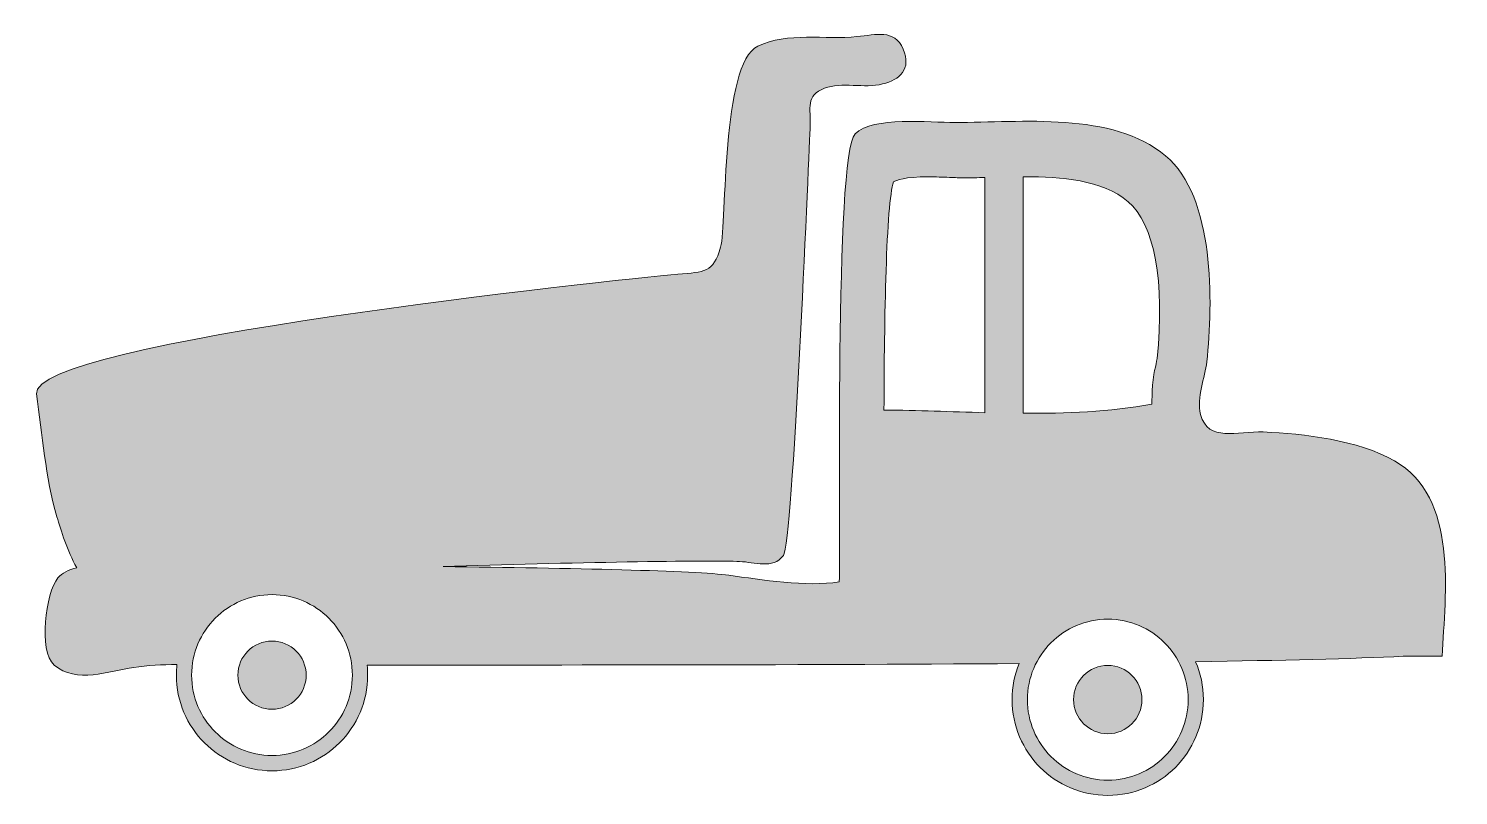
# Model space of a CAD drawing. Header units: inches. Extents: x -1 to 103, y 0 to 55.
import ezdxf

# ---------------------------------------------------------------- set-up
doc = ezdxf.new("R2010")
doc.units = ezdxf.units.IN
doc.header["$MEASUREMENT"] = 0
doc.layers.add('Layer 1', color=7, linetype='Continuous')

msp = doc.modelspace()

# ---------------------------------------------------------------- hatches: boundary and pattern name
at = {"layer": 'Layer 1', "true_color": 0x404041}
h = msp.add_hatch(color=250, dxfattribs=at)
h.dxf.hatch_style = 2
edge = h.paths.add_edge_path()
edge.add_spline(control_points=[(101.36, 10.04), (101.6, 14.55), (102.54, 21.49), (97.93, 24.1), (95.31, 25.59), (91.41, 26.06), (88.47, 26.18), (86.57, 26.26), (84.5, 25.4), (83.95, 27.44), (83.62, 28.68), (84.28, 30.11), (84.4, 31.24), (84.85, 35.54), (84.98, 43.1), (81.42, 46.08), (77.58, 49.29), (71.05, 48.47), (66.23, 48.47), (64.4, 48.47), (60.32, 48.94), (59.04, 47.65), (57.53, 46.12), (58.02, 17.99), (57.89, 15.38), (55.53, 15), (52.28, 15.54), (49.94, 15.86), (47.59, 16.18), (38.55, 16.37), (29.34, 16.48), (38.07, 16.79), (48.86, 16.94), (50.7, 16.85), (51.81, 16.8), (53.09, 16.28), (53.87, 17.27), (54.54, 18.14), (55.66, 44.99), (55.79, 48.02), (55.86, 49.61), (55.43, 50.39), (56.84, 50.94), (58.03, 51.41), (59.73, 50.92), (61.02, 51.25), (62.27, 51.56), (63.12, 52.32), (62.5, 53.76), (61.85, 55.24), (60.56, 54.79), (59.17, 54.66), (56.92, 54.44), (54.13, 55), (52.03, 53.98), (49.37, 52.69), (49.8, 41.2), (49.34, 39.49), (48.83, 37.63), (48.16, 37.72), (46.26, 37.55), (41.88, 37.15), (-0.56, 32.67), (0.01, 28.92), (0.45, 25.96), (0.64, 22.94), (1.49, 20.06), (1.78, 19.08), (2.23, 17.62), (2.91, 16.4), (2.32, 16.24), (1.84, 16.01), (1.56, 15.67), (0.67, 14.58), (0.14, 10.41), (1.29, 9.39), (2.85, 8.02), (5.28, 8.96), (7.02, 9.22), (8.03, 9.37), (9.08, 9.42), (10.14, 9.42), (10.11, 9.17), (10.1, 8.92), (10.1, 8.66), (10.1, 6.76), (10.87, 5.03), (12.12, 3.79), (13.37, 2.54), (15.09, 1.77), (17, 1.77), (18.9, 1.77), (20.63, 2.54), (21.87, 3.79), (23.12, 5.03), (23.89, 6.76), (23.89, 8.66), (23.89, 8.9), (23.88, 9.14), (23.85, 9.38), (35.23, 9.4), (54.26, 9.37), (70.87, 9.5), (70.54, 8.69), (70.36, 7.82), (70.36, 6.9), (70.36, 4.99), (71.13, 3.27), (72.38, 2.02), (73.63, 0.77), (75.35, 0), (77.26, 0), (79.16, 0), (80.89, 0.77), (82.13, 2.02), (83.38, 3.27), (84.15, 4.99), (84.15, 6.9), (84.15, 7.87), (83.95, 8.79), (83.59, 9.63), (89.75, 9.72), (95, 9.85), (98.56, 10.02), (99.49, 10.07), (100.43, 9.99), (101.36, 10.04)], knot_values=[0, 0, 0, 0, 1, 1, 1, 2, 2, 2, 3, 3, 3, 4, 4, 4, 5, 5, 5, 6, 6, 6, 7, 7, 7, 8, 8, 8, 9, 9, 9, 10, 10, 10, 11, 11, 11, 12, 12, 12, 13, 13, 13, 14, 14, 14, 15, 15, 15, 16, 16, 16, 17, 17, 17, 18, 18, 18, 19, 19, 19, 20, 20, 20, 21, 21, 21, 22, 22, 22, 23, 23, 23, 24, 24, 24, 25, 25, 25, 26, 26, 26, 27, 27, 27, 28, 28, 28, 29, 29, 29, 30, 30, 30, 31, 31, 31, 32, 32, 32, 33, 33, 33, 34, 34, 34, 35, 35, 35, 36, 36, 36, 37, 37, 37, 38, 38, 38, 39, 39, 39, 40, 40, 40, 41, 41, 41, 42, 42, 42, 42], degree=3, periodic=1)
edge = h.paths.add_edge_path()
edge.add_spline(control_points=[(22.79, 8.66), (22.79, 7.06), (22.14, 5.62), (21.09, 4.57), (20.04, 3.52), (18.6, 2.87), (17, 2.87), (15.39, 2.87), (13.95, 3.52), (12.9, 4.57), (11.85, 5.62), (11.2, 7.06), (11.2, 8.66), (11.2, 10.26), (11.85, 11.71), (12.9, 12.76), (13.95, 13.81), (15.39, 14.46), (17, 14.46), (18.6, 14.46), (20.04, 13.81), (21.09, 12.76), (22.14, 11.71), (22.79, 10.26), (22.79, 8.66)], knot_values=[0, 0, 0, 0, 1, 1, 1, 2, 2, 2, 3, 3, 3, 4, 4, 4, 5, 5, 5, 6, 6, 6, 7, 7, 7, 8, 8, 8, 8], degree=3, periodic=1)
edge = h.paths.add_edge_path()
edge.add_spline(control_points=[(77.26, 1.1), (75.65, 1.1), (74.21, 1.75), (73.16, 2.8), (72.11, 3.85), (71.46, 5.29), (71.46, 6.9), (71.46, 8.5), (72.11, 9.94), (73.16, 10.99), (74.21, 12.04), (75.65, 12.69), (77.26, 12.69), (78.86, 12.69), (80.3, 12.04), (81.35, 10.99), (82.4, 9.94), (83.05, 8.5), (83.05, 6.9), (83.05, 5.29), (82.4, 3.85), (81.35, 2.8), (80.3, 1.75), (78.86, 1.1), (77.26, 1.1)], knot_values=[0, 0, 0, 0, 1, 1, 1, 2, 2, 2, 3, 3, 3, 4, 4, 4, 5, 5, 5, 6, 6, 6, 7, 7, 7, 8, 8, 8, 8], degree=3, periodic=1)
edge = h.paths.add_edge_path()
edge.add_spline(control_points=[(71.15, 44.56), (71.19, 44.56), (71.23, 44.57), (71.27, 44.57), (73.9, 44.57), (76.83, 44.35), (78.73, 42.77), (80.61, 41.19), (81.39, 36.97), (80.81, 31.47), (80.78, 31.24), (80.71, 30.94), (80.63, 30.62), (80.46, 29.92), (80.43, 28.18), (80.43, 28.18), (77.36, 27.63), (74.26, 27.51), (71.15, 27.53), (71.15, 27.53), (71.15, 44.56), (71.15, 44.56)], knot_values=[0, 0, 0, 0, 1, 1, 1, 2, 2, 2, 3, 3, 3, 4, 4, 4, 5, 5, 5, 6, 6, 6, 7, 7, 7, 7], degree=3, periodic=1)
edge = h.paths.add_edge_path()
edge.add_spline(control_points=[(68.38, 27.57), (65.96, 27.64), (63.54, 27.74), (61.12, 27.76), (61.14, 34.16), (61.27, 42.7), (61.81, 44.19), (62.01, 44.32), (62.61, 44.56), (64.31, 44.56), (64.84, 44.56), (65.37, 44.54), (65.84, 44.52), (66.24, 44.5), (66.6, 44.49), (66.9, 44.49), (67.38, 44.49), (67.87, 44.5), (68.38, 44.51), (68.38, 44.51), (68.38, 27.57), (68.38, 27.57)], knot_values=[0, 0, 0, 0, 1, 1, 1, 2, 2, 2, 3, 3, 3, 4, 4, 4, 5, 5, 5, 6, 6, 6, 7, 7, 7, 7], degree=3, periodic=1)
h = msp.add_hatch(color=250, dxfattribs=at)
h.dxf.hatch_style = 2
edge = h.paths.add_edge_path()
edge.add_spline(control_points=[(17, 11.12), (15.64, 11.12), (14.53, 10.02), (14.53, 8.66), (14.53, 7.3), (15.64, 6.2), (17, 6.2), (18.35, 6.2), (19.46, 7.3), (19.46, 8.66), (19.46, 10.02), (18.35, 11.12), (17, 11.12)], knot_values=[0, 0, 0, 0, 1, 1, 1, 2, 2, 2, 3, 3, 3, 4, 4, 4, 4], degree=3, periodic=1)
h = msp.add_hatch(color=250, dxfattribs=at)
h.dxf.hatch_style = 2
edge = h.paths.add_edge_path()
edge.add_spline(control_points=[(77.26, 9.36), (75.9, 9.36), (74.79, 8.26), (74.79, 6.9), (74.79, 5.54), (75.9, 4.44), (77.26, 4.44), (78.61, 4.44), (79.72, 5.54), (79.72, 6.9), (79.72, 8.26), (78.61, 9.36), (77.26, 9.36)], knot_values=[0, 0, 0, 0, 1, 1, 1, 2, 2, 2, 3, 3, 3, 4, 4, 4, 4], degree=3, periodic=1)

# ---------------------------------------------------------------- linework, layer by layer
at = {"layer": 'Layer 1', "lineweight": 0}
for points, knots in [([(101.36, 10.04), (101.6, 14.55), (102.54, 21.49), (97.93, 24.1), (95.31, 25.59), (91.41, 26.06), (88.47, 26.18), (86.57, 26.26), (84.5, 25.4), (83.95, 27.44), (83.62, 28.68), (84.28, 30.11), (84.4, 31.24), (84.85, 35.54), (84.98, 43.1), (81.42, 46.08), (77.58, 49.29), (71.05, 48.47), (66.23, 48.47), (64.4, 48.47), (60.32, 48.94), (59.04, 47.65), (57.53, 46.12), (58.02, 17.99), (57.89, 15.38), (55.53, 15), (52.28, 15.54), (49.94, 15.86), (47.59, 16.18), (38.55, 16.37), (29.34, 16.48), (38.07, 16.79), (48.86, 16.94), (50.7, 16.85), (51.81, 16.8), (53.09, 16.28), (53.87, 17.27), (54.54, 18.14), (55.66, 44.99), (55.79, 48.02), (55.86, 49.61), (55.43, 50.39), (56.84, 50.94), (58.03, 51.41), (59.73, 50.92), (61.02, 51.25), (62.27, 51.56), (63.12, 52.32), (62.5, 53.76), (61.85, 55.24), (60.56, 54.79), (59.17, 54.66), (56.92, 54.44), (54.13, 55), (52.03, 53.98), (49.37, 52.69), (49.8, 41.2), (49.34, 39.49), (48.83, 37.63), (48.16, 37.72), (46.26, 37.55), (41.88, 37.15), (-0.56, 32.67), (0.01, 28.92), (0.45, 25.96), (0.64, 22.94), (1.49, 20.06), (1.78, 19.08), (2.23, 17.62), (2.91, 16.4), (2.32, 16.24), (1.84, 16.01), (1.56, 15.67), (0.67, 14.58), (0.14, 10.41), (1.29, 9.39), (2.85, 8.02), (5.28, 8.96), (7.02, 9.22), (8.03, 9.37), (9.08, 9.42), (10.14, 9.42), (10.11, 9.17), (10.1, 8.92), (10.1, 8.66), (10.1, 6.76), (10.87, 5.03), (12.12, 3.79), (13.37, 2.54), (15.09, 1.77), (17, 1.77), (18.9, 1.77), (20.63, 2.54), (21.87, 3.79), (23.12, 5.03), (23.89, 6.76), (23.89, 8.66), (23.89, 8.9), (23.88, 9.14), (23.85, 9.38), (35.23, 9.4), (54.26, 9.37), (70.87, 9.5), (70.54, 8.69), (70.36, 7.82), (70.36, 6.9), (70.36, 4.99), (71.13, 3.27), (72.38, 2.02), (73.63, 0.77), (75.35, 0), (77.26, 0), (79.16, 0), (80.89, 0.77), (82.13, 2.02), (83.38, 3.27), (84.15, 4.99), (84.15, 6.9), (84.15, 7.87), (83.95, 8.79), (83.59, 9.63), (89.75, 9.72), (95, 9.85), (98.56, 10.02), (99.49, 10.07), (100.43, 9.99), (101.36, 10.04)], [0, 0, 0, 0, 1, 1, 1, 2, 2, 2, 3, 3, 3, 4, 4, 4, 5, 5, 5, 6, 6, 6, 7, 7, 7, 8, 8, 8, 9, 9, 9, 10, 10, 10, 11, 11, 11, 12, 12, 12, 13, 13, 13, 14, 14, 14, 15, 15, 15, 16, 16, 16, 17, 17, 17, 18, 18, 18, 19, 19, 19, 20, 20, 20, 21, 21, 21, 22, 22, 22, 23, 23, 23, 24, 24, 24, 25, 25, 25, 26, 26, 26, 27, 27, 27, 28, 28, 28, 29, 29, 29, 30, 30, 30, 31, 31, 31, 32, 32, 32, 33, 33, 33, 34, 34, 34, 35, 35, 35, 36, 36, 36, 37, 37, 37, 38, 38, 38, 39, 39, 39, 40, 40, 40, 41, 41, 41, 42, 42, 42, 42]), ([(68.38, 27.57), (65.96, 27.64), (63.54, 27.74), (61.12, 27.76), (61.14, 34.16), (61.27, 42.7), (61.81, 44.19), (62.01, 44.32), (62.61, 44.56), (64.31, 44.56), (64.84, 44.56), (65.37, 44.54), (65.84, 44.52), (66.24, 44.5), (66.6, 44.49), (66.9, 44.49), (67.38, 44.49), (67.87, 44.5), (68.38, 44.51), (68.38, 44.51), (68.38, 27.57), (68.38, 27.57)], [0, 0, 0, 0, 1, 1, 1, 2, 2, 2, 3, 3, 3, 4, 4, 4, 5, 5, 5, 6, 6, 6, 7, 7, 7, 7]), ([(71.15, 44.56), (71.19, 44.56), (71.23, 44.57), (71.27, 44.57), (73.9, 44.57), (76.83, 44.35), (78.73, 42.77), (80.61, 41.19), (81.39, 36.97), (80.81, 31.47), (80.78, 31.24), (80.71, 30.94), (80.63, 30.62), (80.46, 29.92), (80.43, 28.18), (80.43, 28.18), (77.36, 27.63), (74.26, 27.51), (71.15, 27.53), (71.15, 27.53), (71.15, 44.56), (71.15, 44.56)], [0, 0, 0, 0, 1, 1, 1, 2, 2, 2, 3, 3, 3, 4, 4, 4, 5, 5, 5, 6, 6, 6, 7, 7, 7, 7]), ([(22.79, 8.66), (22.79, 7.06), (22.14, 5.62), (21.09, 4.57), (20.04, 3.52), (18.6, 2.87), (17, 2.87), (15.39, 2.87), (13.95, 3.52), (12.9, 4.57), (11.85, 5.62), (11.2, 7.06), (11.2, 8.66), (11.2, 10.26), (11.85, 11.71), (12.9, 12.76), (13.95, 13.81), (15.39, 14.46), (17, 14.46), (18.6, 14.46), (20.04, 13.81), (21.09, 12.76), (22.14, 11.71), (22.79, 10.26), (22.79, 8.66)], [0, 0, 0, 0, 1, 1, 1, 2, 2, 2, 3, 3, 3, 4, 4, 4, 5, 5, 5, 6, 6, 6, 7, 7, 7, 8, 8, 8, 8]), ([(77.26, 1.1), (75.65, 1.1), (74.21, 1.75), (73.16, 2.8), (72.11, 3.85), (71.46, 5.29), (71.46, 6.9), (71.46, 8.5), (72.11, 9.94), (73.16, 10.99), (74.21, 12.04), (75.65, 12.69), (77.26, 12.69), (78.86, 12.69), (80.3, 12.04), (81.35, 10.99), (82.4, 9.94), (83.05, 8.5), (83.05, 6.9), (83.05, 5.29), (82.4, 3.85), (81.35, 2.8), (80.3, 1.75), (78.86, 1.1), (77.26, 1.1)], [0, 0, 0, 0, 1, 1, 1, 2, 2, 2, 3, 3, 3, 4, 4, 4, 5, 5, 5, 6, 6, 6, 7, 7, 7, 8, 8, 8, 8]), ([(17, 11.12), (15.64, 11.12), (14.53, 10.02), (14.53, 8.66), (14.53, 7.3), (15.64, 6.2), (17, 6.2), (18.35, 6.2), (19.46, 7.3), (19.46, 8.66), (19.46, 10.02), (18.35, 11.12), (17, 11.12)], [0, 0, 0, 0, 1, 1, 1, 2, 2, 2, 3, 3, 3, 4, 4, 4, 4]), ([(77.26, 9.36), (75.9, 9.36), (74.79, 8.26), (74.79, 6.9), (74.79, 5.54), (75.9, 4.44), (77.26, 4.44), (78.61, 4.44), (79.72, 5.54), (79.72, 6.9), (79.72, 8.26), (78.61, 9.36), (77.26, 9.36)], [0, 0, 0, 0, 1, 1, 1, 2, 2, 2, 3, 3, 3, 4, 4, 4, 4])]:
    msp.add_open_spline(points, degree=3, knots=knots, dxfattribs=at)

doc.saveas('drawing.dxf')
